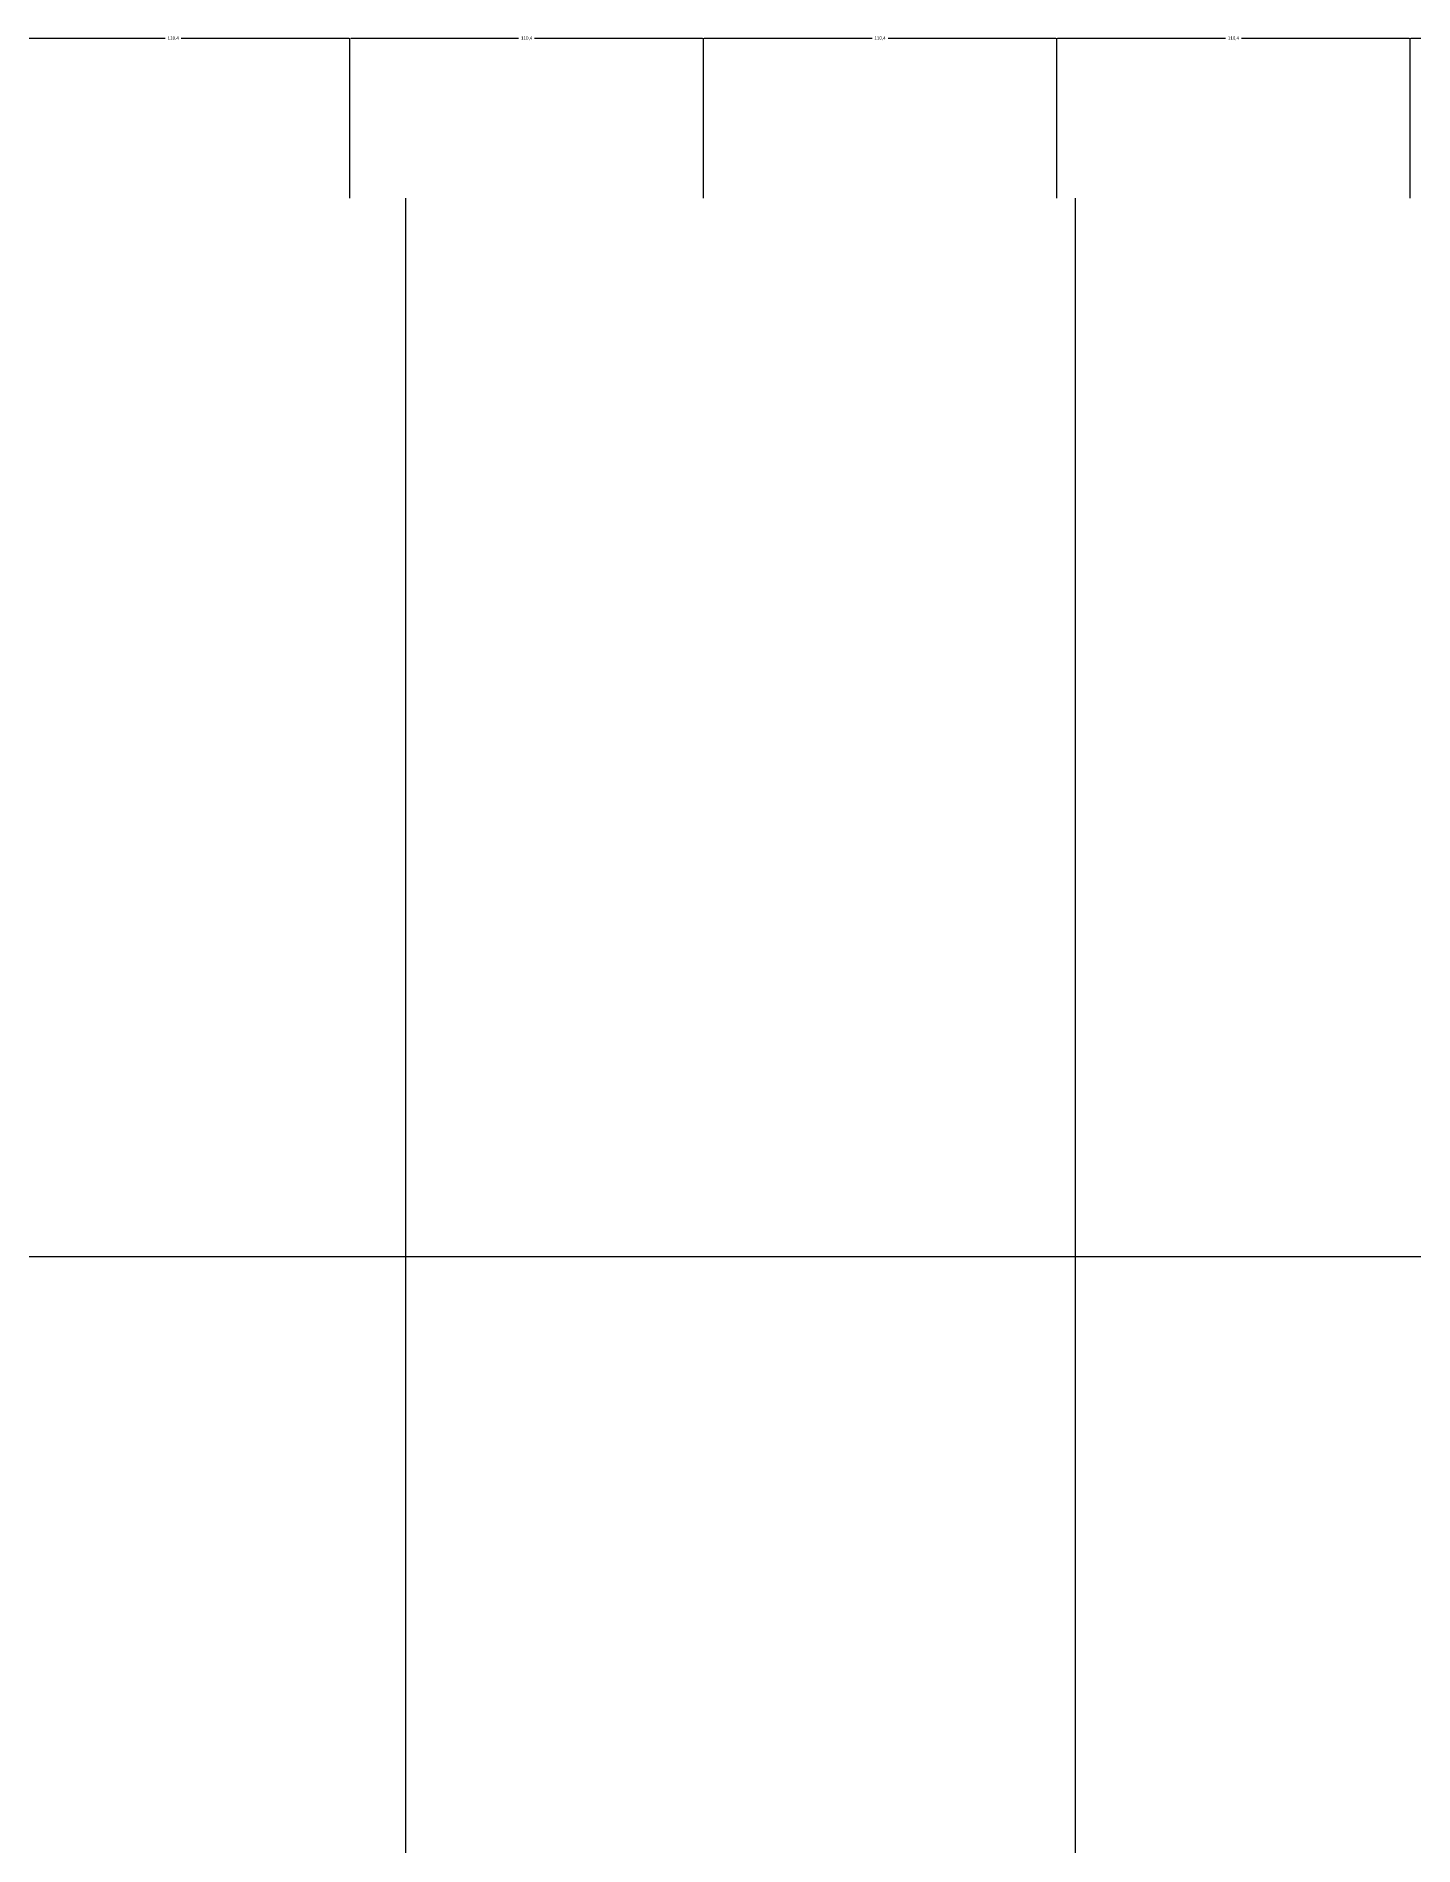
# Model space of a CAD drawing. Header units: inches. Extents: x -5298 to 11252, y 8210 to 22495.
# Drawn here: x 8054 to 8485, y 17270 to 17836 of the extents above; entities that cross this region are included whole.
import ezdxf

# ---------------------------------------------------------------- set-up
doc = ezdxf.new("R2010")
doc.units = ezdxf.units.IN
doc.header["$LTSCALE"] = 11
doc.header["$MEASUREMENT"] = 0
doc.layers.get('Defpoints').update_dxf_attribs({"color": 40})
doc.layers.add('BEAM', color=3, linetype='Continuous')
doc.layers.add('dim', color=3, linetype='Continuous')
doc.styles.get("Standard").update_dxf_attribs({"font": 'arial.ttf'})
doc.dimstyles.get("Standard").update_dxf_attribs({"dimtxt": 2.5, "dimasz": 2.5, "dimexe": 1.25, "dimexo": 0.625, "dimtad": 1, "dimtxsty": 'Standard', "dimcen": 2.5, "dimazin": 3, "dimtfac": 1, "dimtmove": 0, "dimatfit": 3})

# ---------------------------------------------------------------- blocks, each defined once
blk = doc.blocks.new('_CLOSEDFILLED')
at = {"color": 0, "linetype": 'BYBLOCK'}
blk.add_solid([(-1, 0.2), (0, 0), (-1, -0.2)], dxfattribs=at)
blk = doc.blocks.new('*D51')
at = {"color": 2}
for p, q in [((8041.92, 17785.2), (8041.92, 17835.2)), ((8042.17, 17835.2), (8094.62, 17835.2)), ((8099.62, 17835.2), (8152.07, 17835.2)), ((8152.32, 17785.2), (8152.32, 17835.2))]:
    blk.add_line(p, q, dxfattribs=at)
at = {"layer": 'Defpoints'}
for p in [(8041.92, 17835.2), (8041.92, 17785.2), (8152.32, 17785.2)]:
    blk.add_point(p, dxfattribs=at)
at = {"layer": 'dim', "color": 2, "xscale": 0.25, "yscale": 0.25, "rotation": 180}
blk.add_blockref('_CLOSEDFILLED', (8041.92, 17835.2), dxfattribs=at)
at = {"layer": 'dim', "color": 2, "xscale": 0.25, "yscale": 0.25}
blk.add_blockref('_CLOSEDFILLED', (8152.32, 17835.2), dxfattribs=at)
at = {"layer": 'dim', "color": 0, "insert": (8097.12, 17835.2), "char_height": 1, "attachment_point": 5}
blk.add_mtext('110,4', dxfattribs=at)
blk = doc.blocks.new('*D52')
at = {"color": 2}
for p, q in [((8152.32, 17785.2), (8152.32, 17835.2)), ((8152.57, 17835.2), (8205.02, 17835.2)), ((8210.02, 17835.2), (8262.47, 17835.2)), ((8262.72, 17785.2), (8262.72, 17835.2))]:
    blk.add_line(p, q, dxfattribs=at)
at = {"layer": 'Defpoints'}
for p in [(8152.32, 17835.2), (8152.32, 17785.2), (8262.72, 17785.2)]:
    blk.add_point(p, dxfattribs=at)
at = {"layer": 'dim', "color": 2, "xscale": 0.25, "yscale": 0.25, "rotation": 180}
blk.add_blockref('_CLOSEDFILLED', (8152.32, 17835.2), dxfattribs=at)
at = {"layer": 'dim', "color": 2, "xscale": 0.25, "yscale": 0.25}
blk.add_blockref('_CLOSEDFILLED', (8262.72, 17835.2), dxfattribs=at)
at = {"layer": 'dim', "color": 0, "insert": (8207.52, 17835.2), "char_height": 1, "attachment_point": 5}
blk.add_mtext('110,4', dxfattribs=at)
blk = doc.blocks.new('*D53')
at = {"color": 2}
for p, q in [((8262.72, 17785.2), (8262.72, 17835.2)), ((8262.97, 17835.2), (8315.42, 17835.2)), ((8320.42, 17835.2), (8372.87, 17835.2)), ((8373.12, 17785.2), (8373.12, 17835.2))]:
    blk.add_line(p, q, dxfattribs=at)
at = {"layer": 'Defpoints'}
for p in [(8262.72, 17835.2), (8262.72, 17785.2), (8373.12, 17785.2)]:
    blk.add_point(p, dxfattribs=at)
at = {"layer": 'dim', "color": 2, "xscale": 0.25, "yscale": 0.25, "rotation": 180}
blk.add_blockref('_CLOSEDFILLED', (8262.72, 17835.2), dxfattribs=at)
at = {"layer": 'dim', "color": 2, "xscale": 0.25, "yscale": 0.25}
blk.add_blockref('_CLOSEDFILLED', (8373.12, 17835.2), dxfattribs=at)
at = {"layer": 'dim', "color": 0, "insert": (8317.92, 17835.2), "char_height": 1, "attachment_point": 5}
blk.add_mtext('110,4', dxfattribs=at)
blk = doc.blocks.new('*D54')
at = {"color": 2}
for p, q in [((8373.12, 17785.2), (8373.12, 17835.2)), ((8373.37, 17835.2), (8425.82, 17835.2)), ((8430.82, 17835.2), (8483.27, 17835.2)), ((8483.52, 17785.2), (8483.52, 17835.2))]:
    blk.add_line(p, q, dxfattribs=at)
at = {"layer": 'Defpoints'}
for p in [(8373.12, 17835.2), (8373.12, 17785.2), (8483.52, 17785.2)]:
    blk.add_point(p, dxfattribs=at)
at = {"layer": 'dim', "color": 2, "xscale": 0.25, "yscale": 0.25, "rotation": 180}
blk.add_blockref('_CLOSEDFILLED', (8373.12, 17835.2), dxfattribs=at)
at = {"layer": 'dim', "color": 2, "xscale": 0.25, "yscale": 0.25}
blk.add_blockref('_CLOSEDFILLED', (8483.52, 17835.2), dxfattribs=at)
at = {"layer": 'dim', "color": 0, "insert": (8428.32, 17835.2), "char_height": 1, "attachment_point": 5}
blk.add_mtext('110,4', dxfattribs=at)
blk = doc.blocks.new('*D55')
at = {"color": 2}
for p, q in [((8483.52, 17785.2), (8483.52, 17835.2)), ((8483.77, 17835.2), (8536.22, 17835.2)), ((8541.22, 17835.2), (8593.67, 17835.2)), ((8593.92, 17785.2), (8593.92, 17835.2))]:
    blk.add_line(p, q, dxfattribs=at)
at = {"layer": 'Defpoints'}
for p in [(8483.52, 17835.2), (8483.52, 17785.2), (8593.92, 17785.2)]:
    blk.add_point(p, dxfattribs=at)
at = {"layer": 'dim', "color": 2, "xscale": 0.25, "yscale": 0.25, "rotation": 180}
blk.add_blockref('_CLOSEDFILLED', (8483.52, 17835.2), dxfattribs=at)
at = {"layer": 'dim', "color": 2, "xscale": 0.25, "yscale": 0.25}
blk.add_blockref('_CLOSEDFILLED', (8593.92, 17835.2), dxfattribs=at)
at = {"layer": 'dim', "color": 0, "insert": (8538.72, 17835.2), "char_height": 1, "attachment_point": 5}
blk.add_mtext('110,4', dxfattribs=at)

msp = doc.modelspace()

# ---------------------------------------------------------------- linework, layer by layer
at = {"layer": 'BEAM', "color": 5}
for p, q in [((8169.751, 11503.269), (8169.751, 17785.198)), ((8378.931, 11503.269), (8378.931, 17785.198)), ((6496.312, 17454.571), (10470.731, 17454.571))]:
    msp.add_line(p, q, dxfattribs=at)

# ---------------------------------------------------------------- dimensions: what is measured, and where the dimension line sits
at = {"layer": 'dim', "color": 2}
for base, p1, p2, picture, middle in [((8041.919, 17835.198), (8041.919, 17785.198), (8152.32, 17785.198), '*D51', (8097.119, 17835.198)), ((8152.32, 17835.198), (8152.32, 17785.198), (8262.72, 17785.198), '*D52', (8207.52, 17835.198)), ((8262.72, 17835.198), (8262.72, 17785.198), (8373.121, 17785.198), '*D53', (8317.92, 17835.198)), ((8373.121, 17835.198), (8373.121, 17785.198), (8483.521, 17785.198), '*D54', (8428.321, 17835.198)), ((8483.521, 17835.198), (8483.521, 17785.198), (8593.922, 17785.198), '*D55', (8538.721, 17835.198))]:
    dim = msp.add_linear_dim(base=base, p1=p1, p2=p2, dimstyle='Standard', dxfattribs=at)
    dim.commit()
    dim.dimension.update_dxf_attribs({"geometry": picture, "text_midpoint": middle})

doc.saveas('drawing.dxf')
